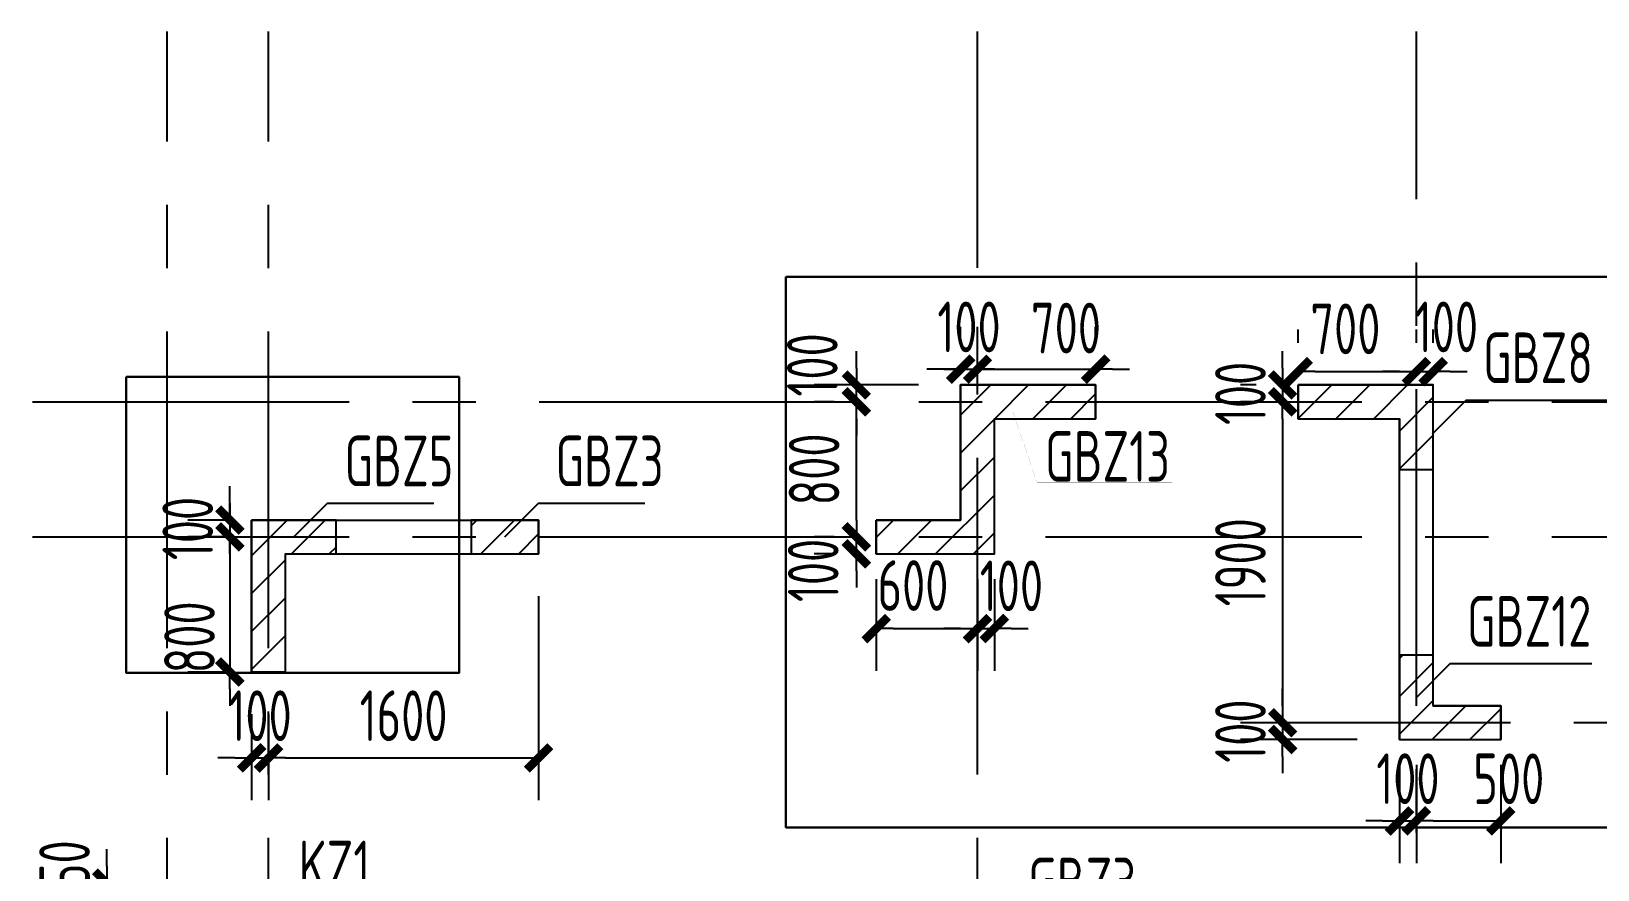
# Model space of a CAD drawing. Extents: x 580289 to 1106878, y -144605 to 78052.
# Drawn here: x 845878 to 855157, y 65640 to 70605 of the extents above; entities that cross this region are included whole.
import ezdxf
from ezdxf.enums import TextEntityAlignment as Align

# ---------------------------------------------------------------- set-up
doc = ezdxf.new("R2010")
doc.units = 0
doc.header["$LTSCALE"] = 100
doc.linetypes.add('CENTER', pattern=[2, 1.25, -0.25, 0.25, -0.25])
doc.layers.get('0').update_dxf_attribs({"linetype": 'CONTINUOUS'})
doc.layers.get('Defpoints').update_dxf_attribs({"linetype": 'CONTINUOUS'})
for name, color, linetype in [('21000', 7, 'CONTINUOUS'), ('b边缘构件', 240, 'CONTINUOUS'), ('b边缘构件阴影', 240, 'CONTINUOUS'), ('COLU', 7, 'CONTINUOUS'), ('DIM', 3, 'CONTINUOUS'), ('PAXIS', 253, 'CENTER'), ('TEXT', 2, 'CONTINUOUS'), ('THIN', 7, 'CONTINUOUS'), ('柱标注', 2, 'CONTINUOUS')]:
    doc.layers.add(name, color=color, linetype=linetype)
doc.styles.get("Standard").update_dxf_attribs({"font": 'tssdeng.shx', "width": 0.7, "bigfont": 'tssdchn.shx'})
doc.styles.add('TSSD_Dimension', font='Tssdeng.shx', dxfattribs={"width": 0.7, "bigfont": 'tssdchn.shx'})
doc.dimstyles.new('TSSD_100_100$0', dxfattribs={"dimtxt": 300, "dimasz": 100, "dimexe": 250, "dimexo": 250, "dimgap": 100, "dimtad": 1, "dimdec": 0, "dimzin": 0, "dimdsep": 46, "dimtxsty": 'TSSD_Dimension', "dimblk": '_TSDBK', "dimblk1": '_TSDBK', "dimblk2": '_TSDBK', "dimsah": 1, "dimcen": 0, "dimclrt": 7, "dimadec": 0, "dimazin": 0, "dimtfac": 1, "dimtdec": 0, "dimtix": 1, "dimtmove": 2, "dimatfit": 3, "dimldrblk": '_TSDBK', "dimfxl": 1, "dimtolj": 1, "dimtzin": 0, "dimarcsym": 0})
pattern_1 = [(45, (430321.28, 300359.7), (-112.2532, 112.2532), [])]

# ---------------------------------------------------------------- blocks, each defined once
blk = doc.blocks.new('_TSDBK')
blk.add_line((-1, 0), (0, 0))
at = {"const_width": 0.5}
blk.add_lwpolyline([(-0.7, -0.7), (0.7, 0.7)], dxfattribs=at)
blk = doc.blocks.new('*D812')
at = {"layer": 'Defpoints', "color": 0}
for p in [(854083, 68589.8), (853383, 68510.8), (854083, 68510.8)]:
    blk.add_point(p, dxfattribs=at)
at = {"layer": 'DIM', "color": 0, "lineweight": -2}
for p, q in [((853383, 68760.8), (853383, 68839.8)), ((854083, 68760.8), (854083, 68839.8)), ((853483, 68589.8), (853983, 68589.8))]:
    blk.add_line(p, q, dxfattribs=at)
at = {"layer": 'DIM', "color": 0, "lineweight": -2, "xscale": 100, "yscale": 100, "zscale": 100, "rotation": 180}
blk.add_blockref('_TSDBK', (853383, 68589.8), dxfattribs=at)
at = {"layer": 'DIM', "color": 0, "lineweight": -2, "xscale": 100, "yscale": 100, "zscale": 100}
blk.add_blockref('_TSDBK', (854083, 68589.8), dxfattribs=at)
at = {"layer": 'DIM', "color": 7, "insert": (853662.6, 68843.1), "char_height": 300, "attachment_point": 5, "style": 'TSSD_Dimension'}
blk.add_mtext('\\A1;700', dxfattribs=at)
blk = doc.blocks.new('*D813')
at = {"layer": 'Defpoints', "color": 0}
for p in [(854183, 68589.8), (854083, 68510.8), (854183, 68510.8)]:
    blk.add_point(p, dxfattribs=at)
at = {"layer": 'DIM', "color": 0, "lineweight": -2}
for p, q in [((854083, 68760.8), (854083, 68839.8)), ((854183, 68760.8), (854183, 68839.8)), ((853983, 68589.8), (853883, 68589.8)), ((854083, 68589.8), (854183, 68589.8)), ((854283, 68589.8), (854383, 68589.8))]:
    blk.add_line(p, q, dxfattribs=at)
at = {"layer": 'DIM', "color": 0, "lineweight": -2, "xscale": 100, "yscale": 100, "zscale": 100}
blk.add_blockref('_TSDBK', (854083, 68589.8), dxfattribs=at)
at = {"layer": 'DIM', "color": 0, "lineweight": -2, "xscale": 100, "yscale": 100, "zscale": 100, "rotation": 180}
blk.add_blockref('_TSDBK', (854183, 68589.8), dxfattribs=at)
at = {"layer": 'DIM', "color": 7, "insert": (854261.3, 68854.6), "char_height": 300, "attachment_point": 5, "style": 'TSSD_Dimension'}
blk.add_mtext('\\A1;100', dxfattribs=at)
blk = doc.blocks.new('*D814')
at = {"layer": 'Defpoints', "color": 0}
for p in [(847283, 67710.8), (847054.3, 67610.8), (847283, 67610.8)]:
    blk.add_point(p, dxfattribs=at)
at = {"layer": 'DIM', "color": 0, "lineweight": -2}
for p, q in [((847054.3, 67810.8), (847054.3, 67910.8)), ((847033, 67710.8), (846804.3, 67710.8)), ((847054.3, 67710.8), (847054.3, 67610.8)), ((847033, 67610.8), (846804.3, 67610.8)), ((847054.3, 67510.8), (847054.3, 67410.8))]:
    blk.add_line(p, q, dxfattribs=at)
at = {"layer": 'DIM', "color": 0, "lineweight": -2, "xscale": 100, "yscale": 100, "zscale": 100}
for p, rotation in [((847054.3, 67710.8), 270), ((847054.3, 67610.8), 90)]:
    blk.add_blockref('_TSDBK', p, dxfattribs=dict(at, rotation=rotation))
at = {"layer": 'DIM', "color": 7, "insert": (846804.3, 67660.8), "char_height": 300, "attachment_point": 5, "rotation": 90, "style": 'TSSD_Dimension'}
blk.add_mtext('\\A1;100', dxfattribs=at)
blk = doc.blocks.new('*D815')
at = {"layer": 'Defpoints', "color": 0}
for p in [(847283, 67610.8), (847054.3, 66810.8), (847283, 66810.8)]:
    blk.add_point(p, dxfattribs=at)
at = {"layer": 'DIM', "color": 0, "lineweight": -2}
for p, q in [((847054.3, 67710.8), (847054.3, 67810.8)), ((847033, 67610.8), (846804.3, 67610.8)), ((847054.3, 67610.8), (847054.3, 66810.8)), ((847033, 66810.8), (846804.3, 66810.8)), ((847054.3, 66710.8), (847054.3, 66610.8))]:
    blk.add_line(p, q, dxfattribs=at)
at = {"layer": 'DIM', "color": 0, "lineweight": -2, "xscale": 100, "yscale": 100, "zscale": 100}
for p, rotation in [((847054.3, 67610.8), 270), ((847054.3, 66810.8), 90)]:
    blk.add_blockref('_TSDBK', p, dxfattribs=dict(at, rotation=rotation))
at = {"layer": 'DIM', "color": 7, "insert": (846814.8, 67016.2), "char_height": 300, "attachment_point": 5, "rotation": 90, "style": 'TSSD_Dimension'}
blk.add_mtext('\\A1;800', dxfattribs=at)
blk = doc.blocks.new('*D816')
at = {"layer": 'Defpoints', "color": 0}
for p in [(847183, 66810.8), (847283, 66810.8), (847283, 66301.9)]:
    blk.add_point(p, dxfattribs=at)
at = {"layer": 'DIM', "color": 0, "lineweight": -2}
for p, q in [((847183, 66560.8), (847183, 66051.9)), ((847283, 66560.8), (847283, 66051.9)), ((847083, 66301.9), (846983, 66301.9)), ((847183, 66301.9), (847283, 66301.9)), ((847383, 66301.9), (847483, 66301.9))]:
    blk.add_line(p, q, dxfattribs=at)
at = {"layer": 'DIM', "color": 0, "lineweight": -2, "xscale": 100, "yscale": 100, "zscale": 100}
blk.add_blockref('_TSDBK', (847183, 66301.9), dxfattribs=at)
at = {"layer": 'DIM', "color": 0, "lineweight": -2, "xscale": 100, "yscale": 100, "zscale": 100, "rotation": 180}
blk.add_blockref('_TSDBK', (847283, 66301.9), dxfattribs=at)
at = {"layer": 'DIM', "color": 7, "insert": (847233, 66551.9), "char_height": 300, "attachment_point": 5, "style": 'TSSD_Dimension'}
blk.add_mtext('\\A1;100', dxfattribs=at)
blk = doc.blocks.new('*D817')
at = {"layer": 'Defpoints', "color": 0}
for p in [(848883, 67510.8), (847283, 66810.8), (848883, 66301.9)]:
    blk.add_point(p, dxfattribs=at)
at = {"layer": 'DIM', "color": 0, "lineweight": -2}
for p, q in [((848883, 67260.8), (848883, 66051.9)), ((847283, 66560.8), (847283, 66051.9)), ((847383, 66301.9), (848783, 66301.9))]:
    blk.add_line(p, q, dxfattribs=at)
at = {"layer": 'DIM', "color": 0, "lineweight": -2, "xscale": 100, "yscale": 100, "zscale": 100, "rotation": 180}
blk.add_blockref('_TSDBK', (847283, 66301.9), dxfattribs=at)
at = {"layer": 'DIM', "color": 0, "lineweight": -2, "xscale": 100, "yscale": 100, "zscale": 100}
blk.add_blockref('_TSDBK', (848883, 66301.9), dxfattribs=at)
at = {"layer": 'DIM', "color": 7, "insert": (848083, 66551.9), "char_height": 300, "attachment_point": 5, "style": 'TSSD_Dimension'}
blk.add_mtext('\\A1;1600', dxfattribs=at)
blk = doc.blocks.new('*D822')
at = {"layer": 'Defpoints', "color": 0}
for p in [(846324.4, 65560.8), (846583, 65560.8), (846583, 65210.8)]:
    blk.add_point(p, dxfattribs=at)
at = {"layer": 'DIM', "color": 0, "lineweight": -2}
for p, q in [((846324.4, 65660.8), (846324.4, 65760.8)), ((846333, 65560.8), (846074.4, 65560.8)), ((846324.4, 65210.8), (846324.4, 65560.8)), ((846333, 65210.8), (846074.4, 65210.8)), ((846324.4, 65110.8), (846324.4, 65010.8))]:
    blk.add_line(p, q, dxfattribs=at)
at = {"layer": 'DIM', "color": 0, "lineweight": -2, "xscale": 100, "yscale": 100, "zscale": 100}
for p, rotation in [((846324.4, 65560.8), 270), ((846324.4, 65210.8), 90)]:
    blk.add_blockref('_TSDBK', p, dxfattribs=dict(at, rotation=rotation))
at = {"layer": 'DIM', "color": 7, "insert": (846074.6, 65602), "char_height": 300, "attachment_point": 5, "rotation": 90, "style": 'TSSD_Dimension'}
blk.add_mtext('\\A1;350', dxfattribs=at)
blk = doc.blocks.new('*D823')
at = {"layer": 'Defpoints', "color": 0}
for p in [(850883, 67610.8), (851483, 67610.8), (851483, 67068.1)]:
    blk.add_point(p, dxfattribs=at)
at = {"layer": 'DIM', "color": 0, "lineweight": -2}
for p, q in [((850883, 67360.8), (850883, 66818.1)), ((851483, 67360.8), (851483, 66818.1)), ((850983, 67068.1), (851383, 67068.1))]:
    blk.add_line(p, q, dxfattribs=at)
at = {"layer": 'DIM', "color": 0, "lineweight": -2, "xscale": 100, "yscale": 100, "zscale": 100, "rotation": 180}
blk.add_blockref('_TSDBK', (850883, 67068.1), dxfattribs=at)
at = {"layer": 'DIM', "color": 0, "lineweight": -2, "xscale": 100, "yscale": 100, "zscale": 100}
blk.add_blockref('_TSDBK', (851483, 67068.1), dxfattribs=at)
at = {"layer": 'DIM', "color": 7, "insert": (851100.9, 67322.9), "char_height": 300, "attachment_point": 5, "style": 'TSSD_Dimension'}
blk.add_mtext('\\A1;600', dxfattribs=at)
blk = doc.blocks.new('*D824')
at = {"layer": 'Defpoints', "color": 0}
for p in [(851483, 67610.8), (851583, 67610.8), (851583, 67068.1)]:
    blk.add_point(p, dxfattribs=at)
at = {"layer": 'DIM', "color": 0, "lineweight": -2}
for p, q in [((851483, 67360.8), (851483, 66818.1)), ((851583, 67360.8), (851583, 66818.1)), ((851383, 67068.1), (851283, 67068.1)), ((851483, 67068.1), (851583, 67068.1)), ((851683, 67068.1), (851783, 67068.1))]:
    blk.add_line(p, q, dxfattribs=at)
at = {"layer": 'DIM', "color": 0, "lineweight": -2, "xscale": 100, "yscale": 100, "zscale": 100}
blk.add_blockref('_TSDBK', (851483, 67068.1), dxfattribs=at)
at = {"layer": 'DIM', "color": 0, "lineweight": -2, "xscale": 100, "yscale": 100, "zscale": 100, "rotation": 180}
blk.add_blockref('_TSDBK', (851583, 67068.1), dxfattribs=at)
at = {"layer": 'DIM', "color": 7, "insert": (851684.2, 67321.3), "char_height": 300, "attachment_point": 5, "style": 'TSSD_Dimension'}
blk.add_mtext('\\A1;100', dxfattribs=at)
blk = doc.blocks.new('*D825')
at = {"layer": 'Defpoints', "color": 0}
for p in [(850765.3, 67610.8), (850883, 67610.8), (850883, 67510.8)]:
    blk.add_point(p, dxfattribs=at)
at = {"layer": 'DIM', "color": 0, "lineweight": -2}
for p, q in [((850765.3, 67710.8), (850765.3, 67810.8)), ((850633, 67610.8), (850515.3, 67610.8)), ((850765.3, 67510.8), (850765.3, 67610.8)), ((850633, 67510.8), (850515.3, 67510.8)), ((850765.3, 67410.8), (850765.3, 67310.8))]:
    blk.add_line(p, q, dxfattribs=at)
at = {"layer": 'DIM', "color": 0, "lineweight": -2, "xscale": 100, "yscale": 100, "zscale": 100}
for p, rotation in [((850765.3, 67610.8), 270), ((850765.3, 67510.8), 90)]:
    blk.add_blockref('_TSDBK', p, dxfattribs=dict(at, rotation=rotation))
at = {"layer": 'DIM', "color": 7, "insert": (850510, 67412.5), "char_height": 300, "attachment_point": 5, "rotation": 90, "style": 'TSSD_Dimension'}
blk.add_mtext('\\A1;100', dxfattribs=at)
blk = doc.blocks.new('*D826')
at = {"layer": 'Defpoints', "color": 0}
for p in [(850765.3, 68410.8), (850883, 68410.8), (850883, 67610.8)]:
    blk.add_point(p, dxfattribs=at)
at = {"layer": 'DIM', "color": 0, "lineweight": -2}
for p, q in [((850633, 68410.8), (850515.3, 68410.8)), ((850765.3, 67710.8), (850765.3, 68310.8)), ((850633, 67610.8), (850515.3, 67610.8))]:
    blk.add_line(p, q, dxfattribs=at)
at = {"layer": 'DIM', "color": 0, "lineweight": -2, "xscale": 100, "yscale": 100, "zscale": 100}
for p, rotation in [((850765.3, 68410.8), 90), ((850765.3, 67610.8), 270)]:
    blk.add_blockref('_TSDBK', p, dxfattribs=dict(at, rotation=rotation))
at = {"layer": 'DIM', "color": 7, "insert": (850515.3, 68010.8), "char_height": 300, "attachment_point": 5, "rotation": 90, "style": 'TSSD_Dimension'}
blk.add_mtext('\\A1;800', dxfattribs=at)
blk = doc.blocks.new('*D827')
at = {"layer": 'Defpoints', "color": 0}
for p in [(850765.3, 68510.8), (851383, 68510.8), (850883, 68410.8)]:
    blk.add_point(p, dxfattribs=at)
at = {"layer": 'DIM', "color": 0, "lineweight": -2}
for p, q in [((850765.3, 68610.8), (850765.3, 68710.8)), ((851133, 68510.8), (850515.3, 68510.8)), ((850765.3, 68410.8), (850765.3, 68510.8)), ((850633, 68410.8), (850515.3, 68410.8)), ((850765.3, 68310.8), (850765.3, 68210.8))]:
    blk.add_line(p, q, dxfattribs=at)
at = {"layer": 'DIM', "color": 0, "lineweight": -2, "xscale": 100, "yscale": 100, "zscale": 100}
for p, rotation in [((850765.3, 68510.8), 270), ((850765.3, 68410.8), 90)]:
    blk.add_blockref('_TSDBK', p, dxfattribs=dict(at, rotation=rotation))
at = {"layer": 'DIM', "color": 7, "insert": (850504.5, 68629.8), "char_height": 300, "attachment_point": 5, "rotation": 90, "style": 'TSSD_Dimension'}
blk.add_mtext('\\A1;100', dxfattribs=at)
blk = doc.blocks.new('*D828')
at = {"layer": 'Defpoints', "color": 0}
for p in [(851483, 68604.5), (851383, 68510.8), (851483, 68510.8)]:
    blk.add_point(p, dxfattribs=at)
at = {"layer": 'DIM', "color": 0, "lineweight": -2}
for p, q in [((851383, 68760.8), (851383, 68854.5)), ((851483, 68760.8), (851483, 68854.5)), ((851283, 68604.5), (851183, 68604.5)), ((851383, 68604.5), (851483, 68604.5)), ((851583, 68604.5), (851683, 68604.5))]:
    blk.add_line(p, q, dxfattribs=at)
at = {"layer": 'DIM', "color": 0, "lineweight": -2, "xscale": 100, "yscale": 100, "zscale": 100}
blk.add_blockref('_TSDBK', (851383, 68604.5), dxfattribs=at)
at = {"layer": 'DIM', "color": 0, "lineweight": -2, "xscale": 100, "yscale": 100, "zscale": 100, "rotation": 180}
blk.add_blockref('_TSDBK', (851483, 68604.5), dxfattribs=at)
at = {"layer": 'DIM', "color": 7, "insert": (851433, 68854.5), "char_height": 300, "attachment_point": 5, "style": 'TSSD_Dimension'}
blk.add_mtext('\\A1;100', dxfattribs=at)
blk = doc.blocks.new('*D829')
at = {"layer": 'Defpoints', "color": 0}
for p in [(852183, 68604.5), (851483, 68510.8), (852183, 68510.8)]:
    blk.add_point(p, dxfattribs=at)
at = {"layer": 'DIM', "color": 0, "lineweight": -2}
for p, q in [((851483, 68760.8), (851483, 68854.5)), ((852183, 68760.8), (852183, 68854.5)), ((851383, 68604.5), (851283, 68604.5)), ((851483, 68604.5), (852183, 68604.5)), ((852283, 68604.5), (852383, 68604.5))]:
    blk.add_line(p, q, dxfattribs=at)
at = {"layer": 'DIM', "color": 0, "lineweight": -2, "xscale": 100, "yscale": 100, "zscale": 100}
blk.add_blockref('_TSDBK', (851483, 68604.5), dxfattribs=at)
at = {"layer": 'DIM', "color": 0, "lineweight": -2, "xscale": 100, "yscale": 100, "zscale": 100, "rotation": 180}
blk.add_blockref('_TSDBK', (852183, 68604.5), dxfattribs=at)
at = {"layer": 'DIM', "color": 7, "insert": (852007.3, 68848), "char_height": 300, "attachment_point": 5, "style": 'TSSD_Dimension'}
blk.add_mtext('\\A1;700', dxfattribs=at)
blk = doc.blocks.new('*D830')
at = {"layer": 'Defpoints', "color": 0}
for p in [(853383, 68510.8), (853290.8, 68410.8), (853383, 68410.8)]:
    blk.add_point(p, dxfattribs=at)
at = {"layer": 'DIM', "color": 0, "lineweight": -2}
for p, q in [((853290.8, 68610.8), (853290.8, 68710.8)), ((853133, 68510.8), (853040.8, 68510.8)), ((853290.8, 68510.8), (853290.8, 68410.8)), ((853133, 68410.8), (853040.8, 68410.8)), ((853290.8, 68310.8), (853290.8, 68210.8))]:
    blk.add_line(p, q, dxfattribs=at)
at = {"layer": 'DIM', "color": 0, "lineweight": -2, "xscale": 100, "yscale": 100, "zscale": 100}
for p, rotation in [((853290.8, 68510.8), 270), ((853290.8, 68410.8), 90)]:
    blk.add_blockref('_TSDBK', p, dxfattribs=dict(at, rotation=rotation))
at = {"layer": 'DIM', "color": 7, "insert": (853040.8, 68460.8), "char_height": 300, "attachment_point": 5, "rotation": 90, "style": 'TSSD_Dimension'}
blk.add_mtext('\\A1;100', dxfattribs=at)
blk = doc.blocks.new('*D831')
at = {"layer": 'Defpoints', "color": 0}
for p in [(853383, 68410.8), (853290.8, 66510.8), (853983, 66510.8)]:
    blk.add_point(p, dxfattribs=at)
at = {"layer": 'DIM', "color": 0, "lineweight": -2}
for p, q in [((853133, 68410.8), (853040.8, 68410.8)), ((853290.8, 68310.8), (853290.8, 66610.8)), ((853733, 66510.8), (853040.8, 66510.8))]:
    blk.add_line(p, q, dxfattribs=at)
at = {"layer": 'DIM', "color": 0, "lineweight": -2, "xscale": 100, "yscale": 100, "zscale": 100}
for p, rotation in [((853290.8, 68410.8), 90), ((853290.8, 66510.8), 270)]:
    blk.add_blockref('_TSDBK', p, dxfattribs=dict(at, rotation=rotation))
at = {"layer": 'DIM', "color": 7, "insert": (853040.8, 67460.8), "char_height": 300, "attachment_point": 5, "rotation": 90, "style": 'TSSD_Dimension'}
blk.add_mtext('\\A1;1900', dxfattribs=at)
blk = doc.blocks.new('*D832')
at = {"layer": 'Defpoints', "color": 0}
for p in [(853983, 66510.8), (853290.8, 66410.8), (853983, 66410.8)]:
    blk.add_point(p, dxfattribs=at)
at = {"layer": 'DIM', "color": 0, "lineweight": -2}
for p, q in [((853290.8, 66610.8), (853290.8, 66710.8)), ((853733, 66510.8), (853040.8, 66510.8)), ((853290.8, 66510.8), (853290.8, 66410.8)), ((853733, 66410.8), (853040.8, 66410.8)), ((853290.8, 66310.8), (853290.8, 66210.8))]:
    blk.add_line(p, q, dxfattribs=at)
at = {"layer": 'DIM', "color": 0, "lineweight": -2, "xscale": 100, "yscale": 100, "zscale": 100}
for p, rotation in [((853290.8, 66510.8), 270), ((853290.8, 66410.8), 90)]:
    blk.add_blockref('_TSDBK', p, dxfattribs=dict(at, rotation=rotation))
at = {"layer": 'DIM', "color": 7, "insert": (853040.8, 66460.8), "char_height": 300, "attachment_point": 5, "rotation": 90, "style": 'TSSD_Dimension'}
blk.add_mtext('\\A1;100', dxfattribs=at)
blk = doc.blocks.new('*D833')
at = {"layer": 'Defpoints', "color": 0}
for p in [(853983, 66510.8), (854083, 66510.8), (854083, 65928.9)]:
    blk.add_point(p, dxfattribs=at)
at = {"layer": 'DIM', "color": 0, "lineweight": -2}
for p, q in [((853983, 66260.8), (853983, 65678.9)), ((854083, 66260.8), (854083, 65678.9)), ((853883, 65928.9), (853783, 65928.9)), ((853983, 65928.9), (854083, 65928.9)), ((854183, 65928.9), (854283, 65928.9))]:
    blk.add_line(p, q, dxfattribs=at)
at = {"layer": 'DIM', "color": 0, "lineweight": -2, "xscale": 100, "yscale": 100, "zscale": 100}
blk.add_blockref('_TSDBK', (853983, 65928.9), dxfattribs=at)
at = {"layer": 'DIM', "color": 0, "lineweight": -2, "xscale": 100, "yscale": 100, "zscale": 100, "rotation": 180}
blk.add_blockref('_TSDBK', (854083, 65928.9), dxfattribs=at)
at = {"layer": 'DIM', "color": 7, "insert": (854033, 66178.9), "char_height": 300, "attachment_point": 5, "style": 'TSSD_Dimension'}
blk.add_mtext('\\A1;100', dxfattribs=at)
blk = doc.blocks.new('*D834')
at = {"layer": 'Defpoints', "color": 0}
for p in [(854083, 66510.8), (854583, 66510.8), (854583, 65928.9)]:
    blk.add_point(p, dxfattribs=at)
at = {"layer": 'DIM', "color": 0, "lineweight": -2}
for p, q in [((854083, 66260.8), (854083, 65678.9)), ((854583, 66260.8), (854583, 65678.9)), ((854183, 65928.9), (854483, 65928.9))]:
    blk.add_line(p, q, dxfattribs=at)
at = {"layer": 'DIM', "color": 0, "lineweight": -2, "xscale": 100, "yscale": 100, "zscale": 100, "rotation": 180}
blk.add_blockref('_TSDBK', (854083, 65928.9), dxfattribs=at)
at = {"layer": 'DIM', "color": 0, "lineweight": -2, "xscale": 100, "yscale": 100, "zscale": 100}
blk.add_blockref('_TSDBK', (854583, 65928.9), dxfattribs=at)
at = {"layer": 'DIM', "color": 7, "insert": (854630.6, 66178.6), "char_height": 300, "attachment_point": 5, "style": 'TSSD_Dimension'}
blk.add_mtext('\\A1;500', dxfattribs=at)

msp = doc.modelspace()

# ---------------------------------------------------------------- hatches: boundary and pattern name
at = {"layer": 'b边缘构件阴影'}
h = msp.add_hatch(dxfattribs=at)
h.set_pattern_fill('ANSI31', color=256, scale=50, style=0)
h.set_pattern_definition(pattern_1)
h.paths.add_polyline_path([(850883, 67710.8), (850883, 67510.8), (851583, 67510.8), (851583, 68310.8), (852183, 68310.8), (852183, 68510.8), (851383, 68510.8), (851383, 67710.8)], flags=0)
h = msp.add_hatch(dxfattribs=at)
h.set_pattern_fill('ANSI31', color=256, scale=50, style=0)
h.set_pattern_definition(pattern_1)
h.paths.add_polyline_path([(853383, 68510.8), (853383, 68310.8), (853983, 68310.8), (853983, 68010.8), (854183, 68010.8), (854183, 68510.8)], flags=0)
h = msp.add_hatch(dxfattribs=at)
h.set_pattern_fill('ANSI31', color=256, scale=50, style=0)
h.set_pattern_definition(pattern_1)
h.paths.add_polyline_path([(847183, 67710.8), (847183, 66810.8), (847383, 66810.8), (847383, 67510.8), (847683, 67510.8), (847683, 67710.8)], flags=0)
h = msp.add_hatch(dxfattribs=at)
h.set_pattern_fill('ANSI31', color=256, scale=50, style=0)
h.set_pattern_definition(pattern_1)
h.paths.add_polyline_path([(848483, 67710.8), (848483, 67510.8), (848883, 67510.8), (848883, 67710.8)], flags=0)
h = msp.add_hatch(dxfattribs=at)
h.set_pattern_fill('ANSI31', color=256, scale=50, style=0)
h.set_pattern_definition(pattern_1)
h.paths.add_polyline_path([(853983, 66910.8), (853983, 66410.8), (854583, 66410.8), (854583, 66610.8), (854183, 66610.8), (854183, 66910.8)], flags=0)

# ---------------------------------------------------------------- linework, layer by layer
at = {"layer": '21000', "color": 1, "lineweight": 30}
for points in [[(850347.8, 69150.5), (858004.8, 69150.5), (858004.8, 65890.8), (850347.8, 65890.8)], [(846439.8, 68559), (848412, 68559), (848412, 66805.2), (846439.8, 66805.2)]]:
    msp.add_lwpolyline(points, close=True, dxfattribs=at)
at = {"layer": 'b边缘构件'}
for points in [[(850883, 67710.8), (850883, 67510.8), (851583, 67510.8), (851583, 68310.8), (852183, 68310.8), (852183, 68510.8), (851383, 68510.8), (851383, 67710.8), (850883, 67710.8)], [(851383, 68510.8), (852183, 68510.8)], [(851383, 67710.8), (851383, 68510.8)], [(852183, 68510.8), (852183, 68310.8)], [(853383, 68510.8), (854183, 68510.8)], [(853383, 68310.8), (853383, 68510.8)], [(853383, 68510.8), (853383, 68310.8), (853983, 68310.8), (853983, 68010.8), (854183, 68010.8), (854183, 68510.8), (853383, 68510.8)], [(851583, 68310.8), (852183, 68310.8)], [(851583, 67510.8), (851583, 68310.8)], [(853383, 68310.8), (853983, 68310.8)], [(847183, 66810.8), (847183, 67710.8)], [(847183, 67710.8), (847183, 66810.8), (847383, 66810.8), (847383, 67510.8), (847683, 67510.8), (847683, 67710.8), (847183, 67710.8)], [(848483, 67710.8), (848483, 67510.8), (848883, 67510.8), (848883, 67710.8), (848483, 67710.8)], [(848883, 67710.8), (848883, 67510.8)], [(850883, 67710.8), (851383, 67710.8)], [(850883, 67510.8), (850883, 67710.8)], [(847383, 66810.8), (847383, 67510.8)], [(850883, 67510.8), (851583, 67510.8)], [(853983, 66910.8), (853983, 66410.8), (854583, 66410.8), (854583, 66610.8), (854183, 66610.8), (854183, 66910.8), (853983, 66910.8)], [(847383, 66810.8), (847183, 66810.8)], [(854183, 66610.8), (854583, 66610.8)], [(854583, 66610.8), (854583, 66410.8)], [(853983, 66410.8), (854583, 66410.8)]]:
    msp.add_lwpolyline(points, dxfattribs=at)
at = {"layer": 'COLU'}
for points in [[(851383, 68510.8), (852183, 68510.8)], [(851383, 67710.8), (851383, 68510.8)], [(852183, 68510.8), (852183, 68310.8)], [(853383, 68510.8), (854183, 68510.8)], [(853383, 68310.8), (853383, 68510.8)], [(854183, 66610.8), (854183, 68510.8)], [(851583, 68310.8), (852183, 68310.8)], [(851583, 67510.8), (851583, 68310.8)], [(853383, 68310.8), (853983, 68310.8)], [(853983, 66410.8), (853983, 68310.8)], [(847183, 67710.8), (848883, 67710.8)], [(847183, 66810.8), (847183, 67710.8)], [(848883, 67710.8), (848883, 67510.8)], [(850883, 67710.8), (851383, 67710.8)], [(850883, 67510.8), (850883, 67710.8)], [(847383, 67510.8), (848883, 67510.8)], [(847383, 66810.8), (847383, 67510.8)], [(850883, 67510.8), (851583, 67510.8)], [(847383, 66810.8), (847183, 66810.8)], [(854183, 66610.8), (854583, 66610.8)], [(854583, 66610.8), (854583, 66410.8)], [(853983, 66410.8), (854583, 66410.8)]]:
    msp.add_lwpolyline(points, dxfattribs=at)
at = {"layer": 'PAXIS', "linetype": 'CENTER', "ltscale": 15}
for p, q in [((846683, 51952.8), (846683, 70605.3)), ((847283, 51952.8), (847283, 70605.3)), ((851483, 63203.9), (851483, 70605.3)), ((854083, 63610.8), (854083, 70605.3)), ((845885.4, 68410.8), (896680.6, 68410.8)), ((845885.4, 67610.8), (896680.6, 67610.8)), ((857640.9, 66510.8), (853083, 66510.8))]:
    msp.add_line(p, q, dxfattribs=at)
at = {"layer": 'THIN'}
for points in [[(854178.3, 68221.7), (854378.3, 68421.7), (855218.3, 68421.7)], [(847433, 67610.8), (847633, 67810.8), (848263, 67810.8)], [(848683, 67610.8), (848883, 67810.8), (849513, 67810.8)], [(854083, 66660.8), (854283, 66860.8), (855123, 66860.8)]]:
    msp.add_lwpolyline(points, dxfattribs=at)
at = {"layer": 'THIN', "const_width": 0.45}
msp.add_lwpolyline([(851692.5, 68351.3), (851836.5, 67931.1), (852637.3, 67931.1)], dxfattribs=at)

# ---------------------------------------------------------------- texts
at = {"layer": 'TEXT', "width": 0.7}
for s, p in [('GBZ8', (854478.3, 68521.7)), ('GBZ5', (847733, 67910.8)), ('GBZ3', (848983, 67910.8)), ('GBZ13', (851882.9, 67937.8)), ('GBZ12', (854383, 66960.8)), ('GBZ3', (851783, 65410.8))]:
    msp.add_text(s, height=300, dxfattribs=at).set_placement(p)
at = {"layer": '柱标注', "width": 0.7}
msp.add_text('KZ1', height=300, dxfattribs=at).set_placement((847673.9, 65661.9), align=Align.MIDDLE_CENTER)

# ---------------------------------------------------------------- dimensions: what is measured, and where the dimension line sits
at = {"layer": 'DIM'}
for base, p1, p2, picture, middle in [((851483, 68604.5), (851383, 68510.8), (851483, 68510.8), '*D828', (851433, 68854.5)), ((848883, 66301.9), (847283, 66810.8), (848883, 67510.8), '*D817', (848083, 66551.9)), ((847283, 66301.9), (847183, 66810.8), (847283, 66810.8), '*D816', (847233, 66551.9)), ((854083, 65928.9), (853983, 66510.8), (854083, 66510.8), '*D833', (854033, 66178.9))]:
    dim = msp.add_linear_dim(base=base, p1=p1, p2=p2, dimstyle='TSSD_100_100$0', dxfattribs=at)
    dim.commit()
    dim.dimension.update_dxf_attribs({"geometry": picture, "text_midpoint": middle})
for base, p1, p2, picture, middle in [((852183, 68604.5), (851483, 68510.8), (852183, 68510.8), '*D829', (852007.3, 68848)), ((854083, 68589.8), (853383, 68510.8), (854083, 68510.8), '*D812', (853662.6, 68843.1)), ((854183, 68589.8), (854083, 68510.8), (854183, 68510.8), '*D813', (854261.3, 68854.6)), ((851483, 67068.1), (850883, 67610.8), (851483, 67610.8), '*D823', (851100.9, 67322.9)), ((851583, 67068.1), (851483, 67610.8), (851583, 67610.8), '*D824', (851684.2, 67321.3)), ((854583, 65928.9), (854083, 66510.8), (854583, 66510.8), '*D834', (854630.6, 66178.6))]:
    dim = msp.add_linear_dim(base=base, p1=p1, p2=p2, dimstyle='TSSD_100_100$0', dxfattribs=at)
    dim.commit()
    dim.dimension.update_dxf_attribs({"geometry": picture, "text_midpoint": middle, "dimtype": 160})
for base, p1, p2, picture, middle in [((850765.3, 68510.8), (850883, 68410.8), (851383, 68510.8), '*D827', (850504.5, 68629.8)), ((847054.3, 66810.8), (847283, 67610.8), (847283, 66810.8), '*D815', (846814.8, 67016.2)), ((850765.3, 67610.8), (850883, 67510.8), (850883, 67610.8), '*D825', (850510, 67412.5)), ((846324.4, 65560.8), (846583, 65210.8), (846583, 65560.8), '*D822', (846074.6, 65602))]:
    dim = msp.add_linear_dim(base=base, p1=p1, p2=p2, angle=90, dimstyle='TSSD_100_100$0', dxfattribs=at)
    dim.commit()
    dim.dimension.update_dxf_attribs({"geometry": picture, "text_midpoint": middle, "dimtype": 160})
for base, p1, p2, picture, middle in [((853290.8, 68410.8), (853383, 68510.8), (853383, 68410.8), '*D830', (853040.8, 68460.8)), ((850765.3, 68410.8), (850883, 67610.8), (850883, 68410.8), '*D826', (850515.3, 68010.8)), ((853290.8, 66510.8), (853383, 68410.8), (853983, 66510.8), '*D831', (853040.8, 67460.8)), ((847054.3, 67610.8), (847283, 67710.8), (847283, 67610.8), '*D814', (846804.3, 67660.8)), ((853290.8, 66410.8), (853983, 66510.8), (853983, 66410.8), '*D832', (853040.8, 66460.8))]:
    dim = msp.add_linear_dim(base=base, p1=p1, p2=p2, angle=90, dimstyle='TSSD_100_100$0', dxfattribs=at)
    dim.commit()
    dim.dimension.update_dxf_attribs({"geometry": picture, "text_midpoint": middle})

doc.saveas('drawing.dxf')
